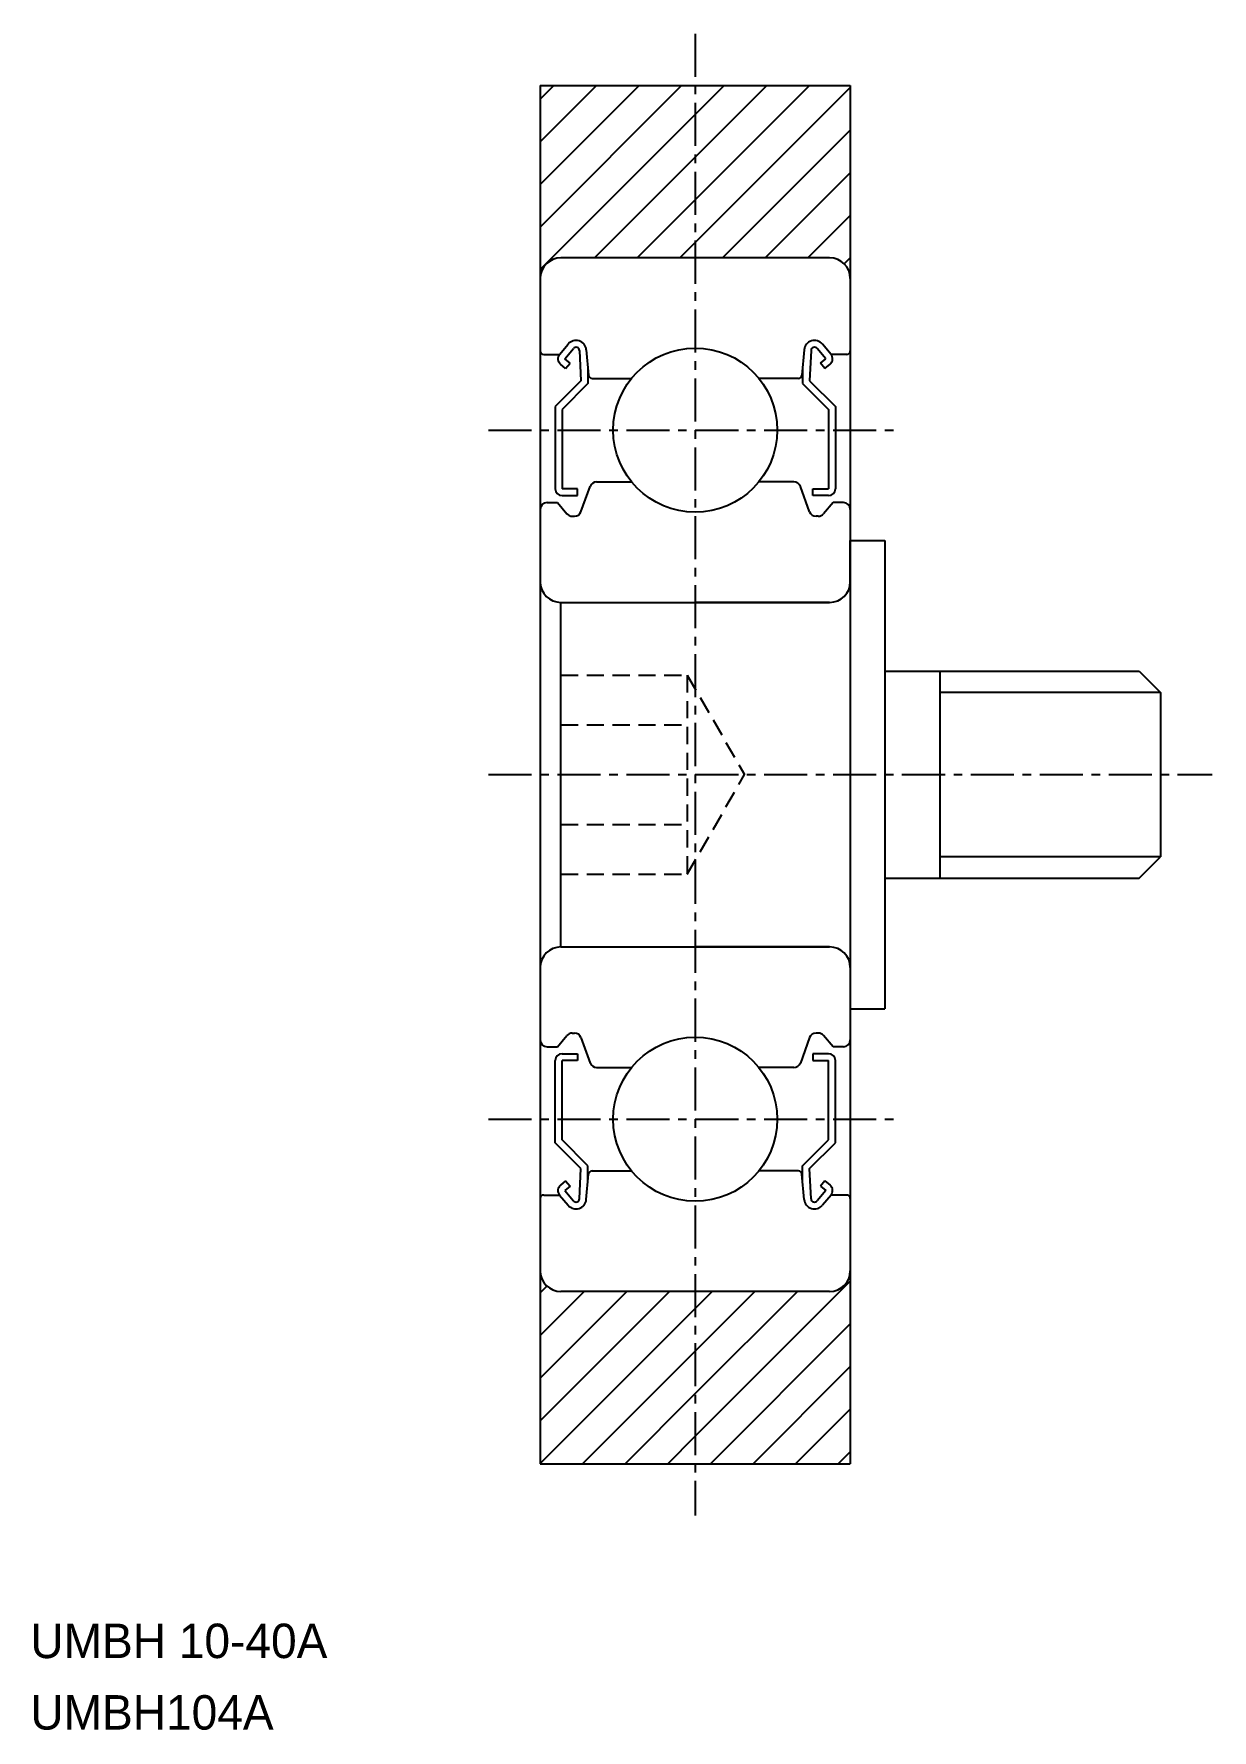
# Model space of a CAD drawing. Extents: x 31.8 to 66, y -15.6 to 33.6.
import ezdxf

# ---------------------------------------------------------------- set-up
doc = ezdxf.new("R2010")
doc.units = 0
doc.linetypes.add('CENTER', pattern=[2, 1.25, -0.25, 0.25, -0.25])
doc.linetypes.add('DASHED', pattern=[0.75, 0.5, -0.25])
doc.layers.get('0').update_dxf_attribs({"linetype": 'CONTINUOUS'})
doc.layers.add('CENTER', color=1, linetype='CENTER')

# ---------------------------------------------------------------- blocks, each defined once
blk = doc.blocks.new('*X2')
at = {"color": 0, "linetype": 'CONTINUOUS'}
for p, q in [((46.543, 27.981), (50.647, 32.086)), ((46.543, 29.219), (49.41, 32.086)), ((46.543, 30.456), (48.172, 32.086)), ((46.543, 31.694), (46.935, 32.086)), ((51.043, 28.769), (54.359, 32.086)), ((51.043, 30.006), (53.122, 32.086)), ((51.043, 31.244), (51.884, 32.086)), ((51.043, 27.532), (55.543, 32.032)), ((46.543, 26.744), (51.043, 31.244)), ((51.834, 27.086), (55.543, 30.794)), ((48.122, 27.086), (51.043, 30.006)), ((53.072, 27.086), (55.543, 29.557)), ((49.359, 27.086), (51.043, 28.769)), ((54.309, 27.086), (55.543, 28.319)), ((50.597, 27.086), (51.043, 27.532)), ((55.369, 26.908), (55.543, 27.082)), ((46.543, -2.955), (46.739, -2.758)), ((46.543, -6.667), (50.295, -2.914)), ((46.543, -5.429), (49.058, -2.914)), ((46.543, -4.192), (47.82, -2.914)), ((51.043, -7.117), (55.543, -2.617)), ((51.043, -5.879), (54.008, -2.914)), ((51.043, -4.642), (52.77, -2.914)), ((51.043, -3.404), (51.533, -2.914)), ((46.543, -7.904), (51.043, -3.404)), ((51.482, -7.914), (55.543, -3.854)), ((47.77, -7.914), (51.043, -4.642)), ((52.72, -7.914), (55.543, -5.091)), ((49.008, -7.914), (51.043, -5.879)), ((53.957, -7.914), (55.543, -6.329)), ((50.245, -7.914), (51.043, -7.117)), ((55.195, -7.914), (55.543, -7.566))]:
    blk.add_line(p, q, dxfattribs=at)

msp = doc.modelspace()

# ---------------------------------------------------------------- linework, layer by layer
for p, q in [((46.543, 32.086), (46.543, -7.914)), ((55.543, 32.086), (55.543, -7.914)), ((51.043, 27.086), (47.143, 27.086)), ((54.943, 27.086), (51.043, 27.086)), ((46.643, 24.285), (47.103, 24.285)), ((47.103, 24.285), (47.353, 24.583)), ((47.256, 24.156), (47.506, 24.455)), ((47.409, 24.028), (47.256, 24.156)), ((47.683, 24.395), (47.726, 23.519)), ((47.881, 24.416), (47.946, 23.677)), ((54.205, 24.416), (54.14, 23.677)), ((54.403, 24.395), (54.36, 23.519)), ((54.83, 24.156), (54.58, 24.455)), ((54.677, 24.028), (54.83, 24.156)), ((54.983, 24.285), (54.733, 24.583)), ((55.443, 24.285), (54.983, 24.285)), ((47.281, 23.875), (47.128, 24.004)), ((47.281, 23.875), (47.409, 24.028)), ((47.926, 23.905), (47.926, 23.436)), ((54.16, 23.905), (54.16, 23.436)), ((54.805, 23.875), (54.677, 24.028)), ((54.805, 23.875), (54.958, 24.004)), ((47.726, 23.519), (46.976, 22.769)), ((47.926, 23.436), (47.176, 22.686)), ((48.046, 23.585), (49.194, 23.585)), ((54.04, 23.585), (52.892, 23.585)), ((54.16, 23.436), (54.91, 22.686)), ((54.36, 23.519), (55.11, 22.769)), ((46.976, 22.769), (46.976, 20.385)), ((47.176, 22.686), (47.176, 20.385)), ((54.91, 22.686), (54.91, 20.385)), ((55.11, 22.769), (55.11, 20.385)), ((47.626, 20.385), (47.176, 20.385)), ((47.176, 20.185), (47.626, 20.185)), ((47.626, 20.185), (47.626, 20.385)), ((47.725, 19.717), (47.993, 20.454)), ((48.181, 20.586), (49.194, 20.586)), ((53.905, 20.586), (52.892, 20.586)), ((54.361, 19.717), (54.093, 20.454)), ((54.46, 20.185), (54.46, 20.385)), ((54.46, 20.385), (54.91, 20.385)), ((54.91, 20.185), (54.46, 20.185)), ((46.743, 19.985), (47.043, 19.985)), ((47.043, 19.985), (47.319, 19.657)), ((55.043, 19.985), (54.767, 19.657)), ((55.343, 19.985), (55.043, 19.985)), ((46.543, 19.286), (46.543, 19.286)), ((47.472, 19.586), (47.537, 19.586)), ((54.614, 19.586), (54.549, 19.586)), ((55.543, 17.686), (55.543, 18.886)), ((55.543, 18.886), (56.543, 18.886)), ((56.543, 18.886), (56.543, 5.286)), ((55.543, 17.686), (55.543, 12.086)), ((47.143, 17.086), (54.943, 17.086)), ((47.143, 7.086), (47.143, 17.086)), ((47.143, 17.086), (51.043, 17.086)), ((54.943, 17.086), (51.043, 17.086)), ((56.543, 15.086), (63.929, 15.086)), ((58.143, 15.086), (58.143, 9.086)), ((63.929, 15.086), (64.543, 14.472)), ((64.543, 14.472), (64.543, 9.699)), ((63.929, 9.086), (64.543, 9.699)), ((56.543, 9.086), (63.929, 9.086)), ((47.143, 7.086), (54.943, 7.086)), ((47.143, 7.086), (51.043, 7.086)), ((54.943, 7.086), (51.043, 7.086)), ((55.543, 6.486), (55.543, 5.286)), ((55.543, 5.286), (56.543, 5.286)), ((47.043, 4.186), (47.319, 4.514)), ((47.472, 4.586), (47.537, 4.586)), ((47.725, 4.454), (47.993, 3.717)), ((54.361, 4.454), (54.093, 3.717)), ((54.614, 4.586), (54.549, 4.586)), ((55.043, 4.186), (54.767, 4.514)), ((46.743, 4.186), (47.043, 4.186)), ((47.176, 3.986), (47.626, 3.986)), ((47.626, 3.986), (47.626, 3.786)), ((54.46, 3.986), (54.46, 3.786)), ((54.91, 3.986), (54.46, 3.986)), ((55.343, 4.186), (55.043, 4.186)), ((46.976, 1.402), (46.976, 3.786)), ((47.176, 1.485), (47.176, 3.786)), ((47.626, 3.786), (47.176, 3.786)), ((48.181, 3.586), (49.194, 3.586)), ((53.905, 3.586), (52.892, 3.586)), ((54.46, 3.786), (54.91, 3.786)), ((54.91, 1.485), (54.91, 3.786)), ((55.11, 1.402), (55.11, 3.786)), ((47.926, 0.735), (47.176, 1.485)), ((54.16, 0.735), (54.91, 1.485)), ((47.726, 0.652), (46.976, 1.402)), ((54.36, 0.652), (55.11, 1.402)), ((47.683, -0.224), (47.726, 0.652)), ((47.881, -0.245), (47.946, 0.494)), ((47.926, 0.266), (47.926, 0.735)), ((48.046, 0.586), (49.194, 0.586)), ((54.04, 0.586), (52.892, 0.586)), ((54.205, -0.245), (54.14, 0.494)), ((54.16, 0.266), (54.16, 0.735)), ((54.403, -0.224), (54.36, 0.652)), ((47.281, 0.296), (47.128, 0.167)), ((47.409, 0.143), (47.256, 0.015)), ((47.256, 0.015), (47.506, -0.284)), ((47.281, 0.296), (47.409, 0.143)), ((54.83, 0.015), (54.58, -0.284)), ((54.805, 0.296), (54.677, 0.143)), ((54.677, 0.143), (54.83, 0.015)), ((54.805, 0.296), (54.958, 0.167)), ((46.643, -0.114), (47.103, -0.114)), ((47.103, -0.114), (47.353, -0.412)), ((54.983, -0.114), (54.733, -0.412)), ((55.443, -0.114), (54.983, -0.114)), ((51.043, -2.914), (47.143, -2.914)), ((54.943, -2.914), (51.043, -2.914))]:
    msp.add_line(p, q)
at = {"color": 7, "linetype": 'CONTINUOUS'}
for p, q in [((46.543, 32.086), (55.543, 32.086)), ((46.543, -7.914), (55.543, -7.914))]:
    msp.add_line(p, q, dxfattribs=at)
at = {"color": 3, "linetype": 'DASHED'}
for p, q in [((47.143, 14.972), (50.81, 14.972)), ((50.81, 14.972), (50.81, 9.199)), ((50.81, 14.972), (52.476, 12.086)), ((47.143, 13.529), (50.81, 13.529)), ((50.81, 9.199), (52.476, 12.086)), ((47.143, 10.642), (50.81, 10.642)), ((47.143, 9.199), (50.81, 9.199))]:
    msp.add_line(p, q, dxfattribs=at)
at = {"color": 3}
for p, q in [((64.543, 14.472), (58.143, 14.472)), ((46.543, 12.086), (46.543, 12.086)), ((64.543, 9.699), (58.143, 9.699))]:
    msp.add_line(p, q, dxfattribs=at)
for centre in [(51.043, 22.086), (51.043, 2.086)]:
    msp.add_circle(centre, 2.381)
for centre, radius, start, end in [((47.143, 26.486), 0.6, 90, 180), ((54.943, 26.486), 0.6, 360, 90), ((47.582, 24.39), 0.3, 4.9968, 140.0002), ((54.503, 24.39), 0.3, 39.9998, 175.0032), ((46.643, 24.385), 0.1, 180, 270), ((47.256, 24.157), 0.2, 140.0002, 230.0848), ((47.583, 24.391), 0.1, 2.8198, 140.0033), ((54.503, 24.391), 0.1, 39.9967, 177.1802), ((54.83, 24.157), 0.2, 309.9152, 39.9998), ((55.443, 24.385), 0.1, 270, 0), ((48.046, 23.685), 0.1, 184.9968, 269.9995), ((54.04, 23.685), 0.1, 270.0005, 355.0032), ((47.176, 20.385), 0.2, 180, 270), ((48.181, 20.385), 0.2, 90, 159.9919), ((53.905, 20.385), 0.2, 20.0081, 90), ((54.91, 20.385), 0.2, 270, 0), ((46.743, 19.785), 0.2, 90, 180), ((47.537, 19.786), 0.2, 270, 339.9919), ((54.549, 19.786), 0.2, 200.0081, 270), ((55.343, 19.785), 0.2, 0, 90), ((47.472, 19.786), 0.2, 219.9962, 270), ((54.614, 19.786), 0.2, 270, 320.0038), ((47.143, 17.686), 0.6, 180, 270), ((54.943, 17.686), 0.6, 270, 0), ((54.943, 17.686), 0.6, 270, 360), ((47.143, 6.486), 0.6, 90, 180), ((54.943, 6.486), 0.6, 0, 90), ((54.943, 6.486), 0.6, 0, 90), ((47.472, 4.386), 0.2, 90, 140.0038), ((47.537, 4.386), 0.2, 20.0081, 90), ((54.549, 4.386), 0.2, 90, 159.9919), ((54.614, 4.386), 0.2, 39.9962, 90), ((46.743, 4.386), 0.2, 180, 270), ((47.176, 3.786), 0.2, 90, 180), ((54.91, 3.786), 0.2, 0, 90), ((55.343, 4.386), 0.2, 270, 0), ((48.181, 3.786), 0.2, 200.0081, 270), ((53.905, 3.786), 0.2, 270, 339.9919), ((48.046, 0.486), 0.1, 90.0005, 175.0032), ((54.04, 0.486), 0.1, 4.9968, 89.9995), ((47.256, 0.014), 0.2, 129.9152, 219.9998), ((54.83, 0.014), 0.2, 320.0002, 50.0848), ((46.643, -0.214), 0.1, 90, 180), ((47.582, -0.219), 0.3, 219.9998, 355.0032), ((47.583, -0.22), 0.1, 219.9967, 357.1802), ((54.503, -0.219), 0.3, 184.9968, 320.0002), ((54.503, -0.22), 0.1, 182.8198, 320.0033), ((55.443, -0.214), 0.1, 0, 90), ((47.143, -2.314), 0.6, 180, 270), ((54.943, -2.314), 0.6, 270, 0)]:
    msp.add_arc(centre, radius, start, end)
at = {"layer": 'CENTER', "color": 1, "linetype": 'CENTER'}
for p, q in [((51.043, 33.586), (51.043, -9.414)), ((45.043, 22.086), (57.043, 22.086)), ((45.043, 2.086), (57.043, 2.086))]:
    msp.add_line(p, q, dxfattribs=at)
at = {"layer": 'CENTER'}
msp.add_line((45.043, 12.086), (66.043, 12.086), dxfattribs=at)

# ---------------------------------------------------------------- block references
at = {"color": 3, "linetype": 'CONTINUOUS'}
msp.add_blockref('*X2', (0, 0), dxfattribs=at)

# ---------------------------------------------------------------- texts
at = {"color": 7, "linetype": 'CONTINUOUS'}
for s, p in [('UMBH 10-40A', (31.745, -13.555)), ('UMBH104A', (31.745, -15.63))]:
    msp.add_text(s, height=1, dxfattribs=at).set_placement(p)

doc.saveas('drawing.dxf')
